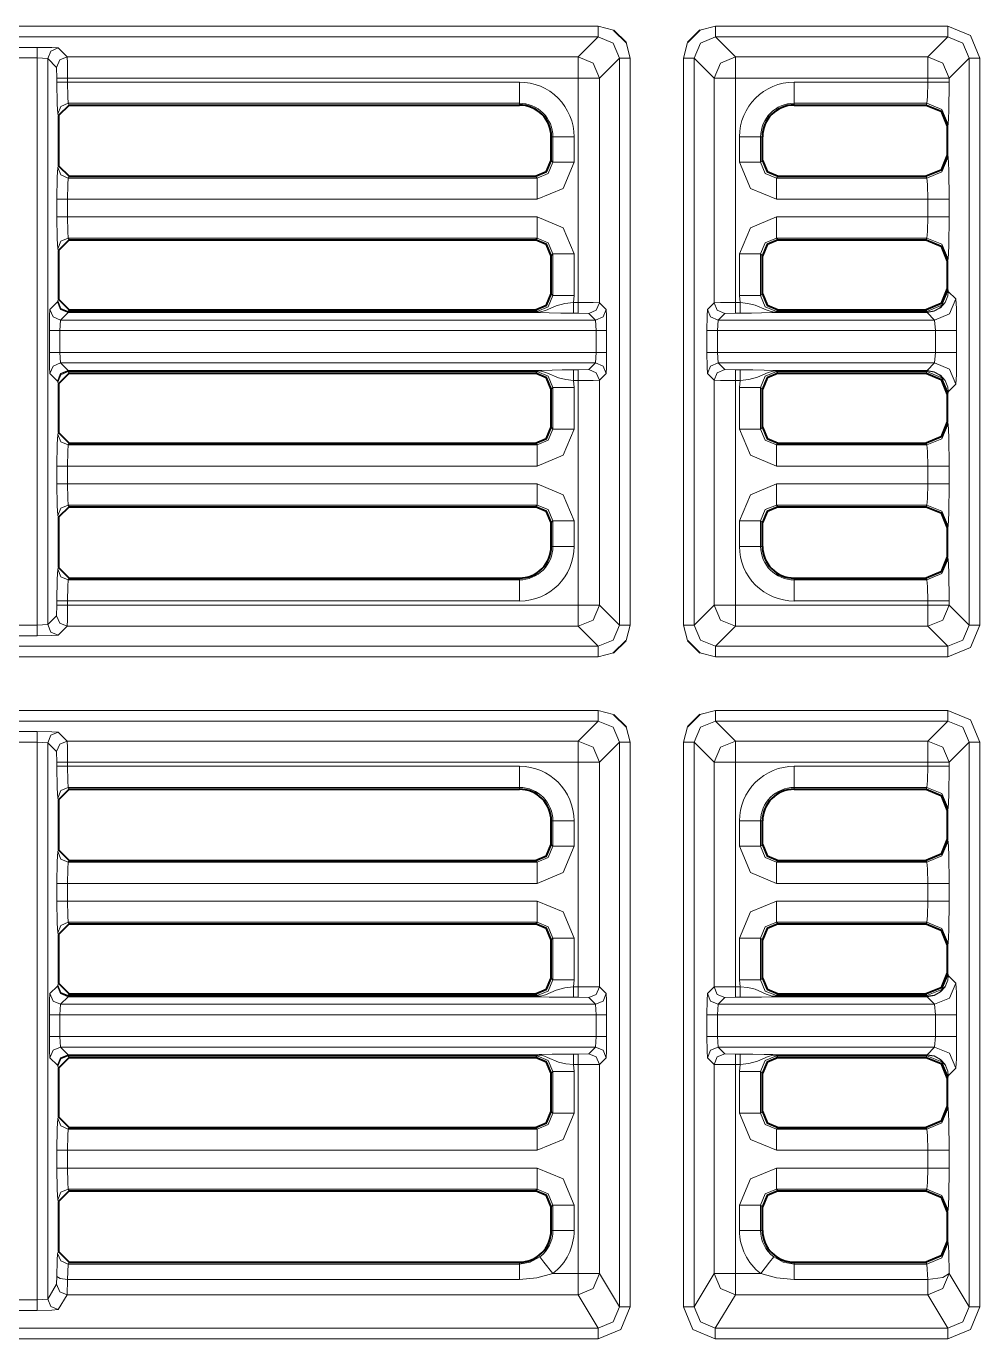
# Model space of a CAD drawing. Header units: millimetres. Extents: x 0 to 2941, y -405 to 1422.
# Drawn here: x 223.8 to 268.8, y 423.7 to 485.7 of the extents above; entities that cross this region are included whole.
import ezdxf

# ---------------------------------------------------------------- set-up
doc = ezdxf.new("R2010")
doc.units = ezdxf.units.MM
doc.layers.add('FINE', color=9, linetype='Continuous')
doc.layers.add('OUTLINE', color=7, linetype='Continuous')

msp = doc.modelspace()

# ---------------------------------------------------------------- linework, layer by layer
at = {"layer": 'FINE', "lineweight": 9}
for p, q in [((250.804, 485.177), (196.079, 485.177)), ((223.304, 484.679), (224.33, 484.679)), ((225.329, 484.654), (225.749, 484.234)), ((249.86, 484.234), (250.804, 485.177)), ((252.115, 484.905), (252.303, 484.178)), ((254.83, 484.178), (255.018, 484.905)), ((267.304, 485.177), (256.329, 485.177)), ((256.329, 485.177), (257.273, 484.234)), ((267.304, 485.177), (266.36, 484.234)), ((224.829, 484.154), (224.33, 484.179)), ((225.249, 483.734), (224.829, 484.154)), ((225.749, 484.234), (249.86, 484.234)), ((252.303, 484.178), (252.303, 457.403)), ((254.83, 457.403), (254.83, 484.178)), ((256.273, 483.234), (255.33, 484.178)), ((255.33, 484.178), (255.33, 457.403)), ((257.273, 484.234), (266.36, 484.234)), ((267.36, 483.234), (268.304, 484.178)), ((268.304, 484.178), (268.304, 457.403)), ((268.804, 457.403), (268.804, 484.178)), ((225.762, 483.234), (225.762, 483.039)), ((249.86, 483.234), (225.762, 483.234)), ((225.762, 483.039), (247.085, 483.039)), ((249.86, 472.634), (249.86, 483.234)), ((256.273, 472.621), (256.273, 483.234)), ((260.049, 483.039), (266.36, 483.039)), ((266.36, 483.234), (266.36, 483.039)), ((267.36, 483.039), (267.36, 483.234)), ((225.34, 481.458), (225.299, 481.54)), ((247.085, 482.04), (225.799, 482.04)), ((225.799, 482.04), (225.84, 481.959)), ((247.085, 481.959), (247.085, 482.04)), ((266.311, 482.04), (260.049, 482.04)), ((260.049, 482.04), (260.049, 481.959)), ((266.311, 482.04), (266.27, 481.959)), ((267.269, 480.958), (267.31, 481.041)), ((248.666, 480.459), (248.585, 480.459)), ((248.666, 479.261), (248.666, 480.459)), ((249.665, 480.459), (249.665, 479.261)), ((257.469, 479.261), (257.469, 480.459)), ((258.467, 480.459), (258.467, 479.261)), ((258.549, 480.459), (258.467, 480.459)), ((225.299, 479.011), (225.34, 479.093)), ((248.585, 479.342), (248.666, 479.261)), ((258.467, 479.261), (258.549, 479.342)), ((267.31, 479.511), (267.269, 479.594)), ((225.84, 478.593), (225.799, 478.512)), ((225.799, 478.512), (247.917, 478.512)), ((247.917, 478.512), (247.836, 478.593)), ((259.298, 478.593), (259.216, 478.512)), ((259.216, 478.512), (266.311, 478.512)), ((266.27, 478.593), (266.311, 478.512)), ((225.262, 476.673), (225.262, 477.513)), ((266.36, 477.513), (259.216, 477.513)), ((266.36, 477.513), (266.36, 476.673)), ((267.36, 476.673), (267.36, 477.513)), ((225.762, 476.673), (247.917, 476.673)), ((259.216, 476.673), (266.36, 476.673)), ((247.917, 475.675), (225.799, 475.675)), ((225.799, 475.675), (225.84, 475.593)), ((247.836, 475.593), (247.917, 475.675)), ((266.311, 475.675), (266.27, 475.593)), ((225.34, 475.093), (225.299, 475.175)), ((248.666, 474.926), (248.585, 474.844)), ((248.666, 472.961), (248.666, 474.926)), ((249.665, 474.926), (249.665, 472.961)), ((257.469, 472.961), (257.469, 474.926)), ((258.549, 474.844), (258.467, 474.926)), ((258.467, 474.926), (258.467, 472.961)), ((267.269, 474.593), (267.31, 474.676)), ((225.299, 472.712), (225.34, 472.793)), ((248.585, 473.042), (248.666, 472.961)), ((249.665, 472.961), (249.634, 472.634)), ((257.499, 472.634), (257.469, 472.961)), ((258.467, 472.961), (258.549, 473.042)), ((267.31, 473.211), (267.269, 473.294)), ((267.32, 473.162), (267.31, 473.211)), ((267.675, 472.806), (267.32, 473.162)), ((225.799, 472.212), (225.791, 472.18)), ((225.791, 472.18), (247.917, 472.18)), ((225.84, 472.293), (225.799, 472.212)), ((249.634, 472.634), (249.86, 472.634)), ((255.958, 472.306), (256.273, 472.621)), ((259.298, 472.293), (259.216, 472.212)), ((259.216, 472.212), (266.311, 472.212)), ((259.216, 472.18), (266.318, 472.18)), ((266.27, 472.293), (266.311, 472.212)), ((266.311, 472.212), (266.322, 472.18)), ((266.322, 472.18), (266.318, 472.18)), ((225.434, 471.806), (225.408, 471.306)), ((249.86, 472.134), (249.634, 472.134)), ((250.36, 472.121), (249.86, 472.134)), ((250.701, 471.306), (250.675, 471.806)), ((256.458, 471.806), (256.432, 471.306)), ((257.273, 472.134), (256.773, 472.121)), ((257.499, 472.134), (257.273, 472.134)), ((266.318, 472.163), (259.216, 472.163)), ((266.318, 472.163), (266.325, 472.163)), ((266.318, 472.163), (266.676, 471.806)), ((266.676, 471.806), (266.714, 471.306)), ((224.909, 470.281), (224.909, 471.306)), ((250.701, 470.281), (250.701, 471.306)), ((251.201, 471.306), (251.201, 470.281)), ((255.933, 470.281), (255.933, 471.306)), ((266.714, 471.306), (266.714, 470.281)), ((267.714, 470.281), (267.714, 471.306)), ((225.408, 470.281), (250.701, 470.281)), ((225.408, 470.281), (225.434, 469.781)), ((225.434, 469.781), (225.791, 469.423)), ((250.675, 469.781), (225.434, 469.781)), ((250.36, 469.465), (250.675, 469.781)), ((250.675, 469.781), (250.701, 470.281)), ((256.432, 470.281), (266.714, 470.281)), ((256.432, 470.281), (256.458, 469.781)), ((266.676, 469.781), (266.318, 469.423)), ((266.714, 470.281), (266.676, 469.781)), ((225.291, 468.924), (224.934, 469.281)), ((225.791, 469.423), (247.917, 469.423)), ((247.917, 469.407), (225.791, 469.407)), ((225.791, 469.407), (225.799, 469.375)), ((247.917, 469.375), (225.799, 469.375)), ((225.799, 469.375), (225.84, 469.293)), ((247.836, 469.293), (247.917, 469.375)), ((249.634, 469.453), (249.86, 469.453)), ((249.86, 469.453), (250.36, 469.465)), ((256.273, 468.966), (255.958, 469.281)), ((256.773, 469.465), (257.273, 469.453)), ((257.273, 469.453), (257.499, 469.453)), ((259.216, 469.423), (266.318, 469.423)), ((266.318, 469.407), (259.216, 469.407)), ((266.311, 469.375), (266.27, 469.293)), ((266.322, 469.407), (266.311, 469.375)), ((266.318, 469.407), (266.322, 469.407)), ((225.299, 468.875), (225.291, 468.924)), ((225.34, 468.793), (225.299, 468.875)), ((248.666, 468.626), (248.585, 468.545)), ((248.666, 466.661), (248.666, 468.626)), ((249.86, 468.953), (249.634, 468.953)), ((249.634, 468.953), (249.665, 468.626)), ((249.665, 468.626), (249.665, 466.661)), ((249.86, 458.347), (249.86, 468.953)), ((256.273, 458.347), (256.273, 468.966)), ((257.499, 468.953), (257.273, 468.953)), ((257.469, 468.626), (257.499, 468.953)), ((257.469, 466.661), (257.469, 468.626)), ((258.549, 468.545), (258.467, 468.626)), ((258.467, 468.626), (258.467, 466.661)), ((267.32, 468.425), (267.675, 468.781)), ((267.269, 468.293), (267.31, 468.376)), ((267.31, 468.376), (267.32, 468.425)), ((248.585, 466.742), (248.666, 466.661)), ((258.467, 466.661), (258.549, 466.742)), ((267.31, 466.911), (267.269, 466.994)), ((225.299, 466.411), (225.34, 466.493)), ((225.84, 465.993), (225.799, 465.912)), ((247.917, 465.912), (247.836, 465.993)), ((259.298, 465.993), (259.216, 465.912)), ((266.27, 465.993), (266.311, 465.912)), ((225.799, 465.912), (247.917, 465.912)), ((259.216, 465.912), (266.311, 465.912)), ((225.262, 464.073), (225.262, 464.913)), ((266.36, 464.913), (259.216, 464.913)), ((266.36, 464.913), (266.36, 464.073)), ((267.36, 464.073), (267.36, 464.913)), ((225.762, 464.073), (247.917, 464.073)), ((259.216, 464.073), (266.36, 464.073)), ((247.917, 463.075), (225.799, 463.075)), ((225.799, 463.075), (225.84, 462.993)), ((247.836, 462.993), (247.917, 463.075)), ((259.216, 463.075), (259.298, 462.993)), ((266.311, 463.075), (259.216, 463.075)), ((266.311, 463.075), (266.27, 462.993)), ((225.34, 462.493), (225.299, 462.576)), ((248.666, 462.326), (248.585, 462.244)), ((248.666, 461.122), (248.666, 462.326)), ((249.665, 462.326), (249.665, 461.122)), ((257.469, 461.122), (257.469, 462.326)), ((248.585, 461.122), (248.666, 461.122)), ((258.467, 461.122), (258.549, 461.122)), ((267.31, 460.54), (267.269, 460.623)), ((225.299, 460.04), (225.34, 460.122)), ((225.84, 459.622), (225.799, 459.541)), ((225.799, 459.541), (247.085, 459.541)), ((247.085, 459.541), (247.085, 459.622)), ((260.049, 459.622), (260.049, 459.541)), ((260.049, 459.541), (266.311, 459.541)), ((266.27, 459.622), (266.311, 459.541)), ((225.262, 458.347), (225.262, 458.543)), ((247.085, 458.543), (225.762, 458.543)), ((225.762, 458.543), (225.762, 458.347)), ((266.36, 458.543), (260.049, 458.543)), ((266.36, 458.543), (266.36, 458.347)), ((267.36, 458.347), (267.36, 458.543)), ((225.762, 458.347), (249.86, 458.347)), ((255.33, 457.403), (256.273, 458.347)), ((268.304, 457.403), (267.36, 458.347)), ((223.304, 457.402), (224.33, 457.402)), ((224.33, 457.402), (224.829, 457.427)), ((225.749, 457.347), (225.329, 456.927)), ((249.86, 457.347), (225.749, 457.347)), ((252.303, 457.403), (252.115, 456.676)), ((255.018, 456.676), (254.83, 457.403)), ((257.273, 457.347), (256.329, 456.403)), ((266.36, 457.347), (257.273, 457.347)), ((266.36, 457.347), (267.304, 456.403)), ((224.33, 456.902), (223.304, 456.902)), ((256.329, 455.904), (255.602, 456.092)), ((256.329, 456.403), (267.304, 456.403)), ((267.304, 455.904), (256.329, 455.904)), ((196.224, 453.377), (250.804, 453.377)), ((250.804, 453.377), (251.531, 453.189)), ((255.602, 453.189), (256.329, 453.377)), ((256.329, 453.377), (267.304, 453.377)), ((223.304, 452.379), (224.33, 452.379)), ((252.115, 452.605), (252.303, 451.878)), ((254.83, 451.878), (255.018, 452.605)), ((267.304, 452.877), (256.329, 452.877)), ((256.329, 452.877), (257.273, 451.933)), ((267.304, 452.877), (266.36, 451.933)), ((224.829, 451.854), (224.33, 451.879)), ((225.249, 451.434), (224.829, 451.854)), ((224.829, 451.854), (224.829, 425.586)), ((251.804, 451.878), (250.86, 450.934)), ((251.804, 425.213), (251.804, 451.878)), ((252.303, 451.878), (252.303, 425.213)), ((254.83, 425.213), (254.83, 451.878)), ((255.33, 451.878), (255.33, 425.213)), ((256.273, 450.934), (255.33, 451.878)), ((257.273, 451.933), (266.36, 451.933)), ((268.304, 451.878), (268.304, 425.213)), ((268.804, 425.213), (268.804, 451.878)), ((225.262, 450.934), (225.249, 451.434)), ((225.262, 450.739), (225.262, 450.934)), ((249.86, 450.934), (225.762, 450.934)), ((225.762, 450.934), (225.762, 450.739)), ((225.762, 450.739), (247.085, 450.739)), ((249.86, 440.334), (249.86, 450.934)), ((250.86, 450.934), (250.86, 440.321)), ((256.273, 440.321), (256.273, 450.934)), ((260.049, 450.739), (266.36, 450.739)), ((266.36, 450.934), (266.36, 450.739)), ((225.34, 449.158), (225.299, 449.241)), ((247.085, 449.659), (247.085, 449.74)), ((266.311, 449.74), (260.049, 449.74)), ((260.049, 449.74), (260.049, 449.659)), ((266.311, 449.74), (266.27, 449.659)), ((267.269, 448.658), (267.31, 448.741)), ((257.469, 446.961), (257.469, 448.158)), ((258.549, 448.158), (258.467, 448.158)), ((258.467, 448.158), (258.467, 446.961)), ((225.299, 446.711), (225.34, 446.793)), ((258.467, 446.961), (258.549, 447.042)), ((267.31, 447.211), (267.269, 447.293)), ((225.84, 446.294), (225.799, 446.212)), ((225.799, 446.212), (247.917, 446.212)), ((247.917, 446.212), (247.836, 446.294)), ((259.298, 446.294), (259.216, 446.212)), ((259.216, 446.212), (266.311, 446.212)), ((266.27, 446.294), (266.311, 446.212)), ((225.262, 444.373), (225.262, 445.213)), ((247.917, 445.213), (225.762, 445.213)), ((225.762, 445.213), (225.762, 444.373)), ((266.36, 445.213), (259.216, 445.213)), ((266.36, 445.213), (266.36, 444.373)), ((267.36, 444.373), (267.36, 445.213)), ((225.762, 444.373), (247.917, 444.373)), ((259.216, 444.373), (266.36, 444.373)), ((225.799, 443.375), (225.84, 443.294)), ((247.917, 443.375), (225.799, 443.375)), ((247.836, 443.294), (247.917, 443.375)), ((266.311, 443.375), (259.216, 443.375)), ((259.216, 443.375), (259.298, 443.294)), ((266.311, 443.375), (266.27, 443.294)), ((225.34, 442.793), (225.299, 442.875)), ((249.665, 442.626), (249.665, 440.661)), ((257.469, 440.661), (257.469, 442.626)), ((258.467, 442.626), (258.467, 440.661)), ((258.549, 442.544), (258.467, 442.626)), ((267.269, 442.294), (267.31, 442.376)), ((249.665, 440.661), (249.634, 440.334)), ((257.499, 440.334), (257.469, 440.661)), ((258.467, 440.661), (258.549, 440.742)), ((267.31, 440.911), (267.269, 440.993)), ((224.934, 440.006), (225.291, 440.363)), ((225.291, 440.363), (225.299, 440.411)), ((225.299, 440.411), (225.34, 440.493)), ((225.84, 439.993), (225.799, 439.912)), ((247.917, 439.912), (247.836, 439.993)), ((249.634, 440.334), (249.86, 440.334)), ((250.86, 440.321), (251.175, 440.006)), ((255.958, 440.006), (256.273, 440.321)), ((259.298, 439.993), (259.216, 439.912)), ((266.27, 439.993), (266.311, 439.912)), ((225.434, 439.506), (225.408, 439.006)), ((225.799, 439.912), (225.791, 439.88)), ((225.791, 439.88), (247.917, 439.88)), ((247.917, 439.863), (225.791, 439.863)), ((225.799, 439.912), (247.917, 439.912)), ((249.86, 439.834), (249.634, 439.834)), ((250.36, 439.822), (249.86, 439.834)), ((250.701, 439.006), (250.675, 439.506)), ((256.458, 439.506), (256.432, 439.006)), ((257.499, 439.834), (257.273, 439.834)), ((259.216, 439.912), (266.311, 439.912)), ((259.216, 439.88), (266.318, 439.88)), ((266.318, 439.863), (259.216, 439.863)), ((266.311, 439.912), (266.322, 439.88)), ((266.322, 439.88), (266.318, 439.88)), ((266.318, 439.863), (266.325, 439.863)), ((266.318, 439.863), (266.676, 439.506)), ((266.676, 439.506), (266.714, 439.006)), ((224.909, 437.981), (224.909, 439.006)), ((250.701, 437.981), (250.701, 439.006)), ((251.201, 439.006), (251.201, 437.981)), ((255.933, 437.981), (255.933, 439.006)), ((266.714, 439.006), (266.714, 437.981)), ((225.408, 437.981), (250.701, 437.981)), ((225.408, 437.981), (225.434, 437.481)), ((250.36, 437.166), (250.675, 437.481)), ((250.675, 437.481), (250.701, 437.981)), ((256.432, 437.981), (256.458, 437.481)), ((266.676, 437.481), (266.318, 437.124)), ((266.714, 437.981), (266.676, 437.481)), ((225.291, 436.624), (224.934, 436.981)), ((225.791, 437.124), (247.917, 437.124)), ((247.917, 437.107), (225.791, 437.107)), ((225.791, 437.107), (225.799, 437.075)), ((247.917, 437.075), (225.799, 437.075)), ((225.799, 437.075), (225.84, 436.993)), ((247.836, 436.993), (247.917, 437.075)), ((249.634, 437.153), (249.86, 437.153)), ((249.86, 437.153), (250.36, 437.166)), ((251.175, 436.981), (250.86, 436.666)), ((256.273, 436.666), (255.958, 436.981)), ((256.773, 437.166), (257.273, 437.153)), ((257.273, 437.153), (257.499, 437.153)), ((259.216, 437.124), (266.318, 437.124)), ((266.318, 437.107), (259.216, 437.107)), ((266.311, 437.075), (266.27, 436.993)), ((266.322, 437.107), (266.311, 437.075)), ((266.318, 437.124), (266.325, 437.124)), ((266.318, 437.107), (266.322, 437.107)), ((225.299, 436.575), (225.291, 436.624)), ((225.34, 436.493), (225.299, 436.575)), ((248.666, 436.326), (248.585, 436.244)), ((248.666, 434.361), (248.666, 436.326)), ((249.86, 436.653), (249.634, 436.653)), ((249.634, 436.653), (249.665, 436.326)), ((249.665, 436.326), (249.665, 434.361)), ((249.86, 426.786), (249.86, 436.653)), ((250.86, 436.666), (250.86, 426.786)), ((256.273, 426.786), (256.273, 436.666)), ((257.499, 436.653), (257.273, 436.653)), ((257.273, 436.653), (257.273, 426.786)), ((257.469, 436.326), (257.499, 436.653)), ((257.469, 434.361), (257.469, 436.326)), ((258.549, 436.244), (258.467, 436.326)), ((258.467, 436.326), (258.467, 434.361)), ((267.32, 436.125), (267.675, 436.481)), ((248.585, 434.442), (248.666, 434.361)), ((258.467, 434.361), (258.549, 434.442)), ((267.31, 434.611), (267.269, 434.693)), ((225.299, 434.111), (225.34, 434.193)), ((225.84, 433.693), (225.799, 433.612)), ((225.799, 433.612), (247.917, 433.612)), ((247.917, 433.612), (247.836, 433.693)), ((259.298, 433.693), (259.216, 433.612)), ((259.216, 433.612), (266.311, 433.612)), ((266.27, 433.693), (266.311, 433.612)), ((225.262, 431.773), (225.262, 432.613)), ((266.36, 432.613), (259.216, 432.613)), ((266.36, 432.613), (266.36, 431.773)), ((267.36, 431.773), (267.36, 432.613)), ((259.216, 431.773), (266.36, 431.773)), ((247.917, 430.775), (225.799, 430.775)), ((225.799, 430.775), (225.84, 430.693)), ((247.836, 430.693), (247.917, 430.775)), ((266.311, 430.775), (259.216, 430.775)), ((259.216, 430.775), (259.298, 430.693)), ((266.311, 430.775), (266.27, 430.693)), ((225.34, 430.193), (225.299, 430.275)), ((248.666, 430.026), (248.585, 429.944)), ((248.666, 428.828), (248.666, 430.026)), ((249.665, 430.026), (249.665, 428.828)), ((257.469, 428.828), (257.469, 430.026)), ((267.269, 429.693), (267.31, 429.776)), ((248.585, 428.828), (248.666, 428.828)), ((258.467, 428.828), (258.549, 428.828)), ((267.312, 428.241), (267.269, 428.328)), ((225.297, 427.742), (225.34, 427.828)), ((225.797, 427.242), (225.761, 426.515)), ((225.84, 427.328), (225.797, 427.242)), ((225.797, 427.242), (247.085, 427.242)), ((247.085, 427.242), (247.085, 427.328)), ((260.049, 427.328), (260.049, 427.242)), ((260.049, 427.242), (266.313, 427.242)), ((266.27, 427.328), (266.313, 427.242)), ((266.313, 427.242), (266.36, 426.515)), ((225.25, 426.287), (225.262, 426.651)), ((225.761, 426.515), (225.749, 425.787)), ((247.085, 426.515), (225.761, 426.515)), ((248.662, 426.786), (249.86, 426.786)), ((250.86, 426.786), (251.804, 425.213)), ((255.33, 425.213), (256.273, 426.786)), ((257.273, 426.786), (258.471, 426.786)), ((266.36, 426.515), (260.049, 426.515)), ((268.304, 425.213), (267.36, 426.786)), ((224.829, 425.586), (225.25, 426.287)), ((225.749, 425.787), (225.329, 425.087)), ((249.86, 425.787), (225.749, 425.787)), ((250.805, 424.213), (249.86, 425.787)), ((257.273, 425.787), (256.328, 424.213)), ((266.36, 425.787), (257.273, 425.787)), ((266.36, 425.787), (267.305, 424.213)), ((224.33, 425.544), (224.829, 425.586)), ((196.078, 424.213), (250.805, 424.213)), ((256.328, 424.213), (267.305, 424.213)), ((250.805, 423.713), (196.078, 423.713)), ((267.305, 423.713), (256.328, 423.713))]:
    msp.add_line(p, q, dxfattribs=at)
for points in [[(196.224, 485.677), (250.804, 485.677), (251.531, 485.489)], [(250.804, 485.677), (250.804, 485.328), (250.804, 485.177)], [(255.602, 485.489), (256.329, 485.677), (267.304, 485.677)], [(256.329, 485.177), (256.329, 485.328), (256.329, 485.677)], [(267.304, 485.677), (267.304, 485.328), (267.304, 485.177)], [(268.804, 484.178), (268.365, 485.238), (267.304, 485.677)], [(224.33, 484.179), (224.33, 484.528), (224.33, 484.679)], [(224.33, 484.679), (225.027, 484.672), (225.329, 484.654)], [(224.829, 484.154), (224.976, 484.507), (225.329, 484.654)], [(251.804, 484.178), (251.511, 484.885), (250.804, 485.177)], [(256.329, 485.177), (255.622, 484.885), (255.33, 484.178)], [(268.304, 484.178), (268.011, 484.885), (267.304, 485.177)], [(224.33, 457.402), (224.33, 484.179), (223.304, 484.179)], [(224.829, 484.154), (224.829, 457.427), (225.249, 457.847), (225.262, 458.347)], [(225.249, 483.734), (225.396, 484.087), (225.749, 484.234)], [(225.749, 484.234), (225.758, 483.932), (225.762, 483.234)], [(249.86, 483.234), (249.86, 483.932), (249.86, 484.234)], [(249.86, 484.234), (250.567, 483.941), (250.86, 483.234)], [(251.175, 469.281), (250.86, 468.966), (250.86, 458.347), (251.804, 457.403), (251.804, 484.178), (250.86, 483.234)], [(252.303, 484.178), (251.954, 484.178), (251.804, 484.178)], [(254.83, 484.178), (255.179, 484.178), (255.33, 484.178)], [(256.273, 483.234), (256.566, 483.941), (257.273, 484.234)], [(257.273, 483.234), (257.273, 483.932), (257.273, 484.234)], [(267.36, 483.234), (267.067, 483.941), (266.36, 484.234)], [(266.36, 484.234), (266.36, 483.932), (266.36, 483.234)], [(268.304, 484.178), (268.455, 484.178), (268.804, 484.178)], [(225.262, 483.039), (225.262, 483.234), (225.249, 483.734)], [(225.262, 483.234), (225.413, 483.234), (225.762, 483.234)], [(225.262, 483.039), (225.413, 483.039), (225.762, 483.039)], [(225.299, 481.54), (225.273, 482.006), (225.262, 483.039)], [(225.762, 483.039), (225.773, 482.35), (225.799, 482.04)], [(247.085, 483.039), (247.085, 482.35), (247.085, 482.04)], [(249.86, 483.234), (250.558, 483.234), (250.86, 483.234)], [(250.86, 483.234), (250.86, 472.621), (251.175, 472.306)], [(256.273, 483.234), (256.575, 483.234), (257.273, 483.234)], [(266.36, 483.234), (257.273, 483.234), (257.273, 472.634), (257.499, 472.634)], [(260.049, 483.039), (260.049, 482.35), (260.049, 482.04)], [(266.36, 483.039), (266.346, 482.35), (266.311, 482.04)], [(267.36, 483.234), (267.058, 483.234), (266.36, 483.234)], [(267.36, 483.039), (267.058, 483.039), (266.36, 483.039)], [(267.31, 481.041), (267.346, 481.662), (267.36, 483.039)], [(225.299, 481.54), (225.446, 481.893), (225.799, 482.04)], [(267.31, 481.041), (267.017, 481.747), (266.311, 482.04)], [(249.665, 480.459), (248.976, 480.459), (248.666, 480.459)], [(257.469, 480.459), (258.157, 480.459), (258.467, 480.459)], [(225.262, 477.513), (225.273, 478.546), (225.299, 479.011)], [(225.799, 478.512), (225.446, 478.659), (225.299, 479.011)], [(247.917, 478.512), (248.448, 478.73), (248.666, 479.261)], [(249.665, 479.261), (249.153, 478.025), (247.917, 477.513)], [(248.666, 479.261), (248.976, 479.261), (249.665, 479.261)], [(258.467, 479.261), (258.157, 479.261), (257.469, 479.261)], [(259.216, 477.513), (257.98, 478.025), (257.469, 479.261)], [(258.467, 479.261), (258.685, 478.73), (259.216, 478.512)], [(266.311, 478.512), (267.017, 478.805), (267.31, 479.511)], [(267.36, 477.513), (267.346, 478.89), (267.31, 479.511)], [(225.799, 478.512), (225.773, 478.202), (225.762, 477.513)], [(247.917, 478.512), (247.917, 478.202), (247.917, 477.513)], [(259.216, 478.512), (259.216, 478.202), (259.216, 477.513)], [(266.311, 478.512), (266.346, 478.202), (266.36, 477.513)], [(225.762, 477.513), (225.413, 477.513), (225.262, 477.513)], [(247.917, 477.513), (225.762, 477.513), (225.762, 476.673)], [(266.36, 477.513), (267.058, 477.513), (267.36, 477.513)], [(225.262, 476.673), (225.413, 476.673), (225.762, 476.673)], [(225.299, 475.175), (225.273, 475.641), (225.262, 476.673)], [(225.762, 476.673), (225.773, 475.985), (225.799, 475.675)], [(247.917, 475.675), (247.917, 475.985), (247.917, 476.673)], [(247.917, 476.673), (249.153, 476.162), (249.665, 474.926)], [(257.469, 474.926), (257.98, 476.162), (259.216, 476.673)], [(259.216, 475.675), (259.216, 475.985), (259.216, 476.673)], [(266.36, 476.673), (266.346, 475.985), (266.311, 475.675)], [(266.36, 476.673), (267.058, 476.673), (267.36, 476.673)], [(267.31, 474.676), (267.346, 475.297), (267.36, 476.673)], [(225.299, 475.175), (225.446, 475.528), (225.799, 475.675)], [(248.666, 474.926), (248.448, 475.457), (247.917, 475.675)], [(259.216, 475.675), (258.685, 475.457), (258.467, 474.926)], [(266.311, 475.675), (259.216, 475.675), (259.298, 475.593)], [(266.311, 475.675), (267.017, 475.382), (267.31, 474.676)], [(249.665, 474.926), (248.976, 474.926), (248.666, 474.926)], [(258.467, 474.926), (258.157, 474.926), (257.469, 474.926)], [(247.917, 472.212), (248.448, 472.43), (248.666, 472.961)], [(249.665, 472.961), (248.976, 472.961), (248.666, 472.961)], [(258.467, 472.961), (258.157, 472.961), (257.469, 472.961)], [(258.467, 472.961), (258.685, 472.43), (259.216, 472.212)], [(266.311, 472.212), (267.017, 472.505), (267.31, 473.211)], [(266.322, 472.18), (266.651, 472.237), (266.943, 472.396), (267.166, 472.641), (267.294, 472.946), (267.319, 473.138), (267.32, 473.162)], [(266.325, 472.163), (266.654, 472.221), (266.945, 472.384), (267.167, 472.634), (267.295, 472.944), (267.319, 473.138), (267.32, 473.162)], [(266.676, 471.806), (267.382, 472.099), (267.675, 472.806)], [(267.714, 471.306), (267.702, 472.353), (267.675, 472.806)], [(224.909, 471.306), (224.916, 472.004), (224.934, 472.306)], [(224.934, 472.306), (225.291, 472.663), (225.299, 472.712)], [(225.434, 471.806), (225.081, 471.953), (224.934, 472.306)], [(225.791, 472.18), (225.439, 472.323), (225.291, 472.663)], [(225.791, 472.163), (225.438, 472.31), (225.291, 472.663)], [(225.799, 472.212), (225.446, 472.359), (225.299, 472.712)], [(225.791, 472.18), (225.791, 472.168), (225.791, 472.163)], [(225.799, 472.212), (247.917, 472.212), (247.836, 472.293)], [(247.917, 472.18), (247.988, 472.182), (248.074, 472.191), (248.314, 472.251), (248.813, 472.473), (249.227, 472.584), (249.634, 472.634)], [(247.917, 472.18), (247.917, 472.201), (247.917, 472.212)], [(247.917, 472.18), (247.917, 472.168), (247.917, 472.163)], [(249.634, 472.634), (249.634, 472.285), (249.634, 472.134)], [(249.86, 472.634), (249.86, 472.285), (249.86, 472.134)], [(249.86, 472.634), (250.558, 472.63), (250.86, 472.621)], [(250.86, 472.621), (250.713, 472.268), (250.36, 472.121)], [(251.175, 472.306), (251.029, 471.953), (250.675, 471.806)], [(251.175, 472.306), (251.193, 472.004), (251.201, 471.306)], [(255.933, 471.306), (255.94, 472.004), (255.958, 472.306)], [(255.958, 472.306), (256.105, 471.953), (256.458, 471.806)], [(256.273, 472.621), (256.575, 472.63), (257.273, 472.634)], [(256.273, 472.621), (256.42, 472.268), (256.773, 472.121)], [(257.273, 472.634), (257.273, 472.285), (257.273, 472.134)], [(257.499, 472.634), (257.499, 472.285), (257.499, 472.134)], [(257.499, 472.634), (257.863, 472.591), (258.206, 472.513), (258.724, 472.288), (258.861, 472.237), (258.968, 472.208), (259.113, 472.185), (259.183, 472.18), (259.216, 472.18)], [(259.216, 472.18), (259.216, 472.201), (259.216, 472.212)], [(259.216, 472.18), (259.216, 472.168), (259.216, 472.163)], [(266.318, 472.18), (266.318, 472.168), (266.318, 472.163)], [(266.322, 472.18), (266.323, 472.168), (266.325, 472.163)], [(247.917, 472.163), (225.791, 472.163), (225.434, 471.806), (250.675, 471.806), (250.36, 472.121)], [(249.634, 472.134), (249.042, 472.137), (248.494, 472.146), (248.086, 472.159), (247.978, 472.163), (247.944, 472.163), (247.917, 472.163)], [(256.773, 472.121), (256.458, 471.806), (266.676, 471.806)], [(259.216, 472.163), (259.204, 472.163), (259.176, 472.163), (259.117, 472.162), (259.068, 472.16), (258.994, 472.158), (258.5, 472.143), (258.029, 472.137), (257.499, 472.134)], [(225.408, 471.306), (225.06, 471.306), (224.909, 471.306)], [(250.701, 471.306), (225.408, 471.306), (225.408, 470.281)], [(251.201, 471.306), (251.05, 471.306), (250.701, 471.306)], [(255.933, 471.306), (256.083, 471.306), (256.432, 471.306)], [(266.714, 471.306), (256.432, 471.306), (256.432, 470.281)], [(266.714, 471.306), (267.412, 471.306), (267.714, 471.306)], [(225.408, 470.281), (225.06, 470.281), (224.909, 470.281)], [(224.934, 469.281), (224.916, 469.583), (224.909, 470.281)], [(225.434, 469.781), (225.081, 469.634), (224.934, 469.281)], [(251.175, 469.281), (251.029, 469.634), (250.675, 469.781)], [(251.201, 470.281), (251.05, 470.281), (250.701, 470.281)], [(251.201, 470.281), (251.193, 469.583), (251.175, 469.281)], [(255.933, 470.281), (256.083, 470.281), (256.432, 470.281)], [(255.958, 469.281), (255.94, 469.583), (255.933, 470.281)], [(256.458, 469.781), (256.105, 469.634), (255.958, 469.281)], [(266.676, 469.781), (256.458, 469.781), (256.773, 469.465)], [(266.676, 469.781), (267.382, 469.488), (267.675, 468.781)], [(266.714, 470.281), (267.412, 470.281), (267.714, 470.281)], [(267.675, 468.781), (267.702, 469.234), (267.714, 470.281)], [(225.791, 469.423), (225.438, 469.277), (225.291, 468.924)], [(225.791, 469.407), (225.439, 469.264), (225.291, 468.924)], [(225.799, 469.375), (225.446, 469.228), (225.299, 468.875)], [(225.791, 469.423), (225.791, 469.419), (225.791, 469.407)], [(247.917, 469.423), (247.93, 469.424), (247.957, 469.424), (248.016, 469.425), (248.065, 469.427), (248.139, 469.429), (248.633, 469.444), (249.104, 469.45), (249.634, 469.453)], [(247.917, 469.407), (247.917, 469.419), (247.917, 469.423)], [(249.634, 468.953), (249.27, 468.996), (248.927, 469.074), (248.409, 469.299), (248.272, 469.35), (248.166, 469.379), (248.02, 469.402), (247.95, 469.406), (247.917, 469.407)], [(247.917, 469.375), (247.917, 469.386), (247.917, 469.407)], [(248.666, 468.626), (248.448, 469.157), (247.917, 469.375)], [(249.634, 468.953), (249.634, 469.302), (249.634, 469.453)], [(249.86, 468.953), (249.86, 469.302), (249.86, 469.453)], [(250.86, 468.966), (250.713, 469.319), (250.36, 469.465)], [(256.773, 469.465), (256.42, 469.319), (256.273, 468.966)], [(257.273, 469.453), (257.273, 469.302), (257.273, 468.953)], [(257.499, 469.453), (257.499, 469.302), (257.499, 468.953)], [(257.499, 469.453), (258.091, 469.45), (258.639, 469.44), (259.047, 469.427), (259.155, 469.424), (259.189, 469.424), (259.216, 469.423)], [(259.216, 469.407), (259.146, 469.405), (259.059, 469.396), (258.82, 469.336), (258.32, 469.114), (257.906, 469.003), (257.499, 468.953)], [(259.216, 469.375), (258.685, 469.157), (258.467, 468.626)], [(259.216, 469.423), (259.216, 469.419), (259.216, 469.407)], [(259.216, 469.375), (259.216, 469.386), (259.216, 469.407)], [(266.311, 469.375), (259.216, 469.375), (259.298, 469.293)], [(266.311, 469.375), (267.017, 469.082), (267.31, 468.376)], [(266.318, 469.423), (266.325, 469.423), (266.654, 469.365), (266.945, 469.203), (267.167, 468.953), (267.295, 468.643), (267.319, 468.449), (267.32, 468.425)], [(266.318, 469.423), (266.318, 469.419), (266.318, 469.407)], [(266.322, 469.407), (266.323, 469.419), (266.325, 469.423)], [(266.322, 469.407), (266.651, 469.35), (266.943, 469.191), (267.166, 468.946), (267.294, 468.64), (267.319, 468.449), (267.32, 468.425)], [(249.665, 468.626), (248.976, 468.626), (248.666, 468.626)], [(250.86, 468.966), (250.558, 468.957), (249.86, 468.953)], [(257.273, 468.953), (256.575, 468.957), (256.273, 468.966)], [(257.273, 468.953), (257.273, 458.347), (266.36, 458.347)], [(258.467, 468.626), (258.157, 468.626), (257.469, 468.626)], [(247.917, 465.912), (248.448, 466.13), (248.666, 466.661)], [(249.665, 466.661), (249.153, 465.425), (247.917, 464.913)], [(249.665, 466.661), (248.976, 466.661), (248.666, 466.661)], [(258.467, 466.661), (258.157, 466.661), (257.469, 466.661)], [(259.216, 464.913), (257.98, 465.425), (257.469, 466.661)], [(258.467, 466.661), (258.685, 466.13), (259.216, 465.912)], [(266.311, 465.912), (267.017, 466.205), (267.31, 466.911)], [(267.36, 464.913), (267.346, 466.29), (267.31, 466.911)], [(225.262, 464.913), (225.273, 465.946), (225.299, 466.411)], [(225.799, 465.912), (225.446, 466.059), (225.299, 466.411)], [(225.799, 465.912), (225.773, 465.602), (225.762, 464.913)], [(247.917, 464.913), (247.917, 465.602), (247.917, 465.912)], [(259.216, 464.913), (259.216, 465.602), (259.216, 465.912)], [(266.311, 465.912), (266.346, 465.602), (266.36, 464.913)], [(225.762, 464.913), (225.413, 464.913), (225.262, 464.913)], [(247.917, 464.913), (225.762, 464.913), (225.762, 464.073)], [(266.36, 464.913), (267.058, 464.913), (267.36, 464.913)], [(225.762, 464.073), (225.413, 464.073), (225.262, 464.073)], [(225.299, 462.576), (225.273, 463.041), (225.262, 464.073)], [(225.762, 464.073), (225.773, 463.385), (225.799, 463.075)], [(247.917, 464.073), (247.917, 463.385), (247.917, 463.075)], [(247.917, 464.073), (249.153, 463.562), (249.665, 462.326)], [(257.469, 462.326), (257.98, 463.562), (259.216, 464.073)], [(259.216, 464.073), (259.216, 463.385), (259.216, 463.075)], [(266.36, 464.073), (266.346, 463.385), (266.311, 463.075)], [(266.36, 464.073), (267.058, 464.073), (267.36, 464.073)], [(267.269, 461.994), (267.31, 462.076), (267.346, 462.697), (267.36, 464.073)], [(225.299, 462.576), (225.446, 462.928), (225.799, 463.075)], [(248.666, 462.326), (248.448, 462.857), (247.917, 463.075)], [(259.216, 463.075), (258.685, 462.857), (258.467, 462.326)], [(266.311, 463.075), (267.017, 462.782), (267.31, 462.076)], [(248.666, 462.326), (248.976, 462.326), (249.665, 462.326)], [(257.469, 462.326), (258.157, 462.326), (258.467, 462.326)], [(258.549, 462.244), (258.467, 462.326), (258.467, 461.122)], [(248.666, 461.122), (248.976, 461.122), (249.665, 461.122)], [(257.469, 461.122), (258.157, 461.122), (258.467, 461.122)], [(266.311, 459.541), (267.017, 459.834), (267.31, 460.54)], [(267.36, 458.543), (267.346, 459.919), (267.31, 460.54)], [(225.262, 458.543), (225.273, 459.575), (225.299, 460.04)], [(225.299, 460.04), (225.446, 459.688), (225.799, 459.541)], [(225.799, 459.541), (225.773, 459.231), (225.762, 458.543)], [(247.085, 459.541), (247.085, 459.231), (247.085, 458.543)], [(260.049, 459.541), (260.049, 459.231), (260.049, 458.543)], [(266.311, 459.541), (266.346, 459.231), (266.36, 458.543)], [(225.262, 458.543), (225.413, 458.543), (225.762, 458.543)], [(266.36, 458.543), (267.058, 458.543), (267.36, 458.543)], [(225.262, 458.347), (225.413, 458.347), (225.762, 458.347)], [(225.762, 458.347), (225.758, 457.649), (225.749, 457.347)], [(249.86, 457.347), (249.86, 457.649), (249.86, 458.347), (250.558, 458.347), (250.86, 458.347)], [(250.86, 458.347), (250.567, 457.64), (249.86, 457.347)], [(256.273, 458.347), (256.575, 458.347), (257.273, 458.347)], [(257.273, 457.347), (256.566, 457.64), (256.273, 458.347)], [(257.273, 457.347), (257.273, 457.649), (257.273, 458.347)], [(266.36, 458.347), (267.058, 458.347), (267.36, 458.347)], [(266.36, 457.347), (267.067, 457.64), (267.36, 458.347)], [(266.36, 458.347), (266.36, 457.649), (266.36, 457.347)], [(197.023, 457.347), (196.079, 456.403), (250.804, 456.403), (249.86, 457.347)], [(224.33, 457.402), (224.33, 457.053), (224.33, 456.902)], [(224.829, 457.427), (224.976, 457.074), (225.329, 456.927)], [(225.249, 457.847), (225.396, 457.494), (225.749, 457.347)], [(250.804, 456.403), (251.511, 456.696), (251.804, 457.403)], [(252.303, 457.403), (251.954, 457.403), (251.804, 457.403)], [(254.83, 457.403), (255.179, 457.403), (255.33, 457.403)], [(255.33, 457.403), (255.622, 456.696), (256.329, 456.403)], [(267.304, 456.403), (268.011, 456.696), (268.304, 457.403)], [(267.304, 455.904), (268.365, 456.343), (268.804, 457.403)], [(268.804, 457.403), (268.455, 457.403), (268.304, 457.403)], [(225.329, 456.927), (225.027, 456.909), (224.33, 456.902)], [(251.531, 456.092), (250.804, 455.904), (196.224, 455.904)], [(250.804, 456.403), (250.804, 456.253), (250.804, 455.904)], [(256.329, 455.904), (256.329, 456.253), (256.329, 456.403)], [(267.304, 456.403), (267.304, 456.253), (267.304, 455.904)], [(250.804, 452.877), (250.804, 453.028), (250.804, 453.377)], [(256.329, 452.877), (256.329, 453.028), (256.329, 453.377)], [(267.304, 453.377), (267.304, 453.028), (267.304, 452.877)], [(268.804, 451.878), (268.365, 452.938), (267.304, 453.377)], [(249.86, 451.933), (250.804, 452.877), (196.079, 452.877), (197.023, 451.933)], [(224.33, 451.879), (224.33, 452.228), (224.33, 452.379)], [(224.33, 452.379), (225.027, 452.372), (225.329, 452.354)], [(224.829, 451.854), (224.976, 452.207), (225.329, 452.354)], [(225.329, 452.354), (225.749, 451.933), (249.86, 451.933)], [(251.804, 451.878), (251.511, 452.585), (250.804, 452.877)], [(256.329, 452.877), (255.622, 452.585), (255.33, 451.878)], [(268.304, 451.878), (268.011, 452.585), (267.304, 452.877)], [(225.249, 451.434), (225.396, 451.787), (225.749, 451.933)], [(225.749, 451.933), (225.758, 451.632), (225.762, 450.934)], [(249.86, 451.933), (249.86, 451.632), (249.86, 450.934)], [(249.86, 451.933), (250.567, 451.641), (250.86, 450.934)], [(252.303, 451.878), (251.954, 451.878), (251.804, 451.878)], [(254.83, 451.878), (255.179, 451.878), (255.33, 451.878)], [(256.273, 450.934), (256.566, 451.641), (257.273, 451.933)], [(257.273, 450.934), (257.273, 451.632), (257.273, 451.933)], [(267.36, 450.934), (267.067, 451.641), (266.36, 451.933)], [(266.36, 451.933), (266.36, 451.632), (266.36, 450.934)], [(267.36, 450.739), (267.36, 450.934), (268.304, 451.878)], [(268.304, 451.878), (268.455, 451.878), (268.804, 451.878)], [(225.262, 450.934), (225.413, 450.934), (225.762, 450.934)], [(225.262, 450.739), (225.413, 450.739), (225.762, 450.739)], [(225.299, 449.241), (225.273, 449.706), (225.262, 450.739)], [(225.762, 450.739), (225.773, 450.05), (225.799, 449.74)], [(247.085, 450.739), (247.085, 450.05), (247.085, 449.74)], [(250.86, 450.934), (250.558, 450.934), (249.86, 450.934)], [(257.273, 450.934), (256.575, 450.934), (256.273, 450.934)], [(266.36, 450.934), (257.273, 450.934), (257.273, 440.334), (257.499, 440.334)], [(260.049, 450.739), (260.049, 450.05), (260.049, 449.74)], [(266.36, 450.739), (266.346, 450.05), (266.311, 449.74)], [(267.36, 450.934), (267.058, 450.934), (266.36, 450.934)], [(267.36, 450.739), (267.058, 450.739), (266.36, 450.739)], [(267.31, 448.741), (267.346, 449.362), (267.36, 450.739)], [(225.299, 449.241), (225.446, 449.593), (225.799, 449.74)], [(247.085, 449.74), (225.799, 449.74), (225.84, 449.659)], [(267.31, 448.741), (267.017, 449.447), (266.311, 449.74)], [(249.665, 448.158), (249.665, 446.961), (249.153, 445.725), (247.917, 445.213)], [(248.585, 447.042), (248.666, 446.961), (248.666, 448.158), (248.585, 448.158)], [(249.665, 448.158), (248.976, 448.158), (248.666, 448.158)], [(257.469, 448.158), (258.157, 448.158), (258.467, 448.158)], [(247.917, 446.212), (248.448, 446.43), (248.666, 446.961)], [(249.665, 446.961), (248.976, 446.961), (248.666, 446.961)], [(258.467, 446.961), (258.157, 446.961), (257.469, 446.961)], [(259.216, 445.213), (257.98, 445.725), (257.469, 446.961)], [(258.467, 446.961), (258.685, 446.43), (259.216, 446.212)], [(266.311, 446.212), (267.017, 446.505), (267.31, 447.211)], [(267.36, 445.213), (267.346, 446.59), (267.31, 447.211)], [(225.262, 445.213), (225.273, 446.246), (225.299, 446.711)], [(225.799, 446.212), (225.446, 446.358), (225.299, 446.711)], [(225.799, 446.212), (225.773, 445.902), (225.762, 445.213)], [(247.917, 446.212), (247.917, 445.902), (247.917, 445.213)], [(259.216, 446.212), (259.216, 445.902), (259.216, 445.213)], [(266.311, 446.212), (266.346, 445.902), (266.36, 445.213)], [(225.762, 445.213), (225.413, 445.213), (225.262, 445.213)], [(266.36, 445.213), (267.058, 445.213), (267.36, 445.213)], [(225.762, 444.373), (225.413, 444.373), (225.262, 444.373)], [(225.299, 442.875), (225.273, 443.341), (225.262, 444.373)], [(225.762, 444.373), (225.773, 443.685), (225.799, 443.375)], [(247.917, 443.375), (247.917, 443.685), (247.917, 444.373)], [(247.917, 444.373), (249.153, 443.862), (249.665, 442.626)], [(257.469, 442.626), (257.98, 443.862), (259.216, 444.373)], [(259.216, 443.375), (259.216, 443.685), (259.216, 444.373)], [(266.36, 444.373), (266.346, 443.685), (266.311, 443.375)], [(266.36, 444.373), (267.058, 444.373), (267.36, 444.373)], [(267.31, 442.376), (267.346, 442.997), (267.36, 444.373)], [(225.799, 443.375), (225.446, 443.228), (225.299, 442.875)], [(248.666, 442.626), (248.448, 443.157), (247.917, 443.375)], [(259.216, 443.375), (258.685, 443.157), (258.467, 442.626)], [(266.311, 443.375), (267.017, 443.082), (267.31, 442.376)], [(248.585, 440.742), (248.666, 440.661), (248.666, 442.626), (248.585, 442.544)], [(249.665, 442.626), (248.976, 442.626), (248.666, 442.626)], [(258.467, 442.626), (258.157, 442.626), (257.469, 442.626)], [(247.917, 439.912), (248.448, 440.13), (248.666, 440.661)], [(249.665, 440.661), (248.976, 440.661), (248.666, 440.661)], [(258.467, 440.661), (258.157, 440.661), (257.469, 440.661)], [(258.467, 440.661), (258.685, 440.13), (259.216, 439.912)], [(266.311, 439.912), (267.017, 440.205), (267.31, 440.911)], [(266.322, 439.88), (266.651, 439.937), (266.943, 440.096), (267.166, 440.341), (267.294, 440.646), (267.319, 440.838), (267.32, 440.862)], [(266.322, 439.88), (266.323, 439.868), (266.325, 439.863), (266.654, 439.921), (266.945, 440.084), (267.167, 440.334), (267.295, 440.644), (267.319, 440.838), (267.32, 440.862)], [(267.675, 440.506), (267.32, 440.862), (267.31, 440.911)], [(224.909, 439.006), (224.916, 439.704), (224.934, 440.006)], [(225.434, 439.506), (225.081, 439.653), (224.934, 440.006)], [(225.791, 439.863), (225.438, 440.01), (225.291, 440.363)], [(225.791, 439.88), (225.439, 440.023), (225.291, 440.363)], [(225.799, 439.912), (225.446, 440.058), (225.299, 440.411)], [(247.917, 439.88), (247.988, 439.882), (248.074, 439.891), (248.314, 439.951), (248.813, 440.173), (249.227, 440.284), (249.634, 440.334)], [(249.634, 440.334), (249.634, 439.985), (249.634, 439.834)], [(249.86, 440.334), (249.86, 439.985), (249.86, 439.834)], [(249.86, 440.334), (250.558, 440.33), (250.86, 440.321)], [(250.86, 440.321), (250.713, 439.968), (250.36, 439.822)], [(251.175, 440.006), (251.029, 439.653), (250.675, 439.506)], [(251.175, 440.006), (251.193, 439.704), (251.201, 439.006)], [(255.933, 439.006), (255.94, 439.704), (255.958, 440.006)], [(255.958, 440.006), (256.105, 439.653), (256.458, 439.506)], [(256.273, 440.321), (256.575, 440.33), (257.273, 440.334)], [(256.273, 440.321), (256.42, 439.968), (256.773, 439.822)], [(257.273, 440.334), (257.273, 439.985), (257.273, 439.834)], [(257.499, 440.334), (257.499, 439.985), (257.499, 439.834)], [(257.499, 440.334), (257.863, 440.291), (258.206, 440.213), (258.724, 439.988), (258.861, 439.937), (258.968, 439.908), (259.113, 439.885), (259.183, 439.88), (259.216, 439.88)], [(266.676, 439.506), (267.382, 439.799), (267.675, 440.506)], [(267.714, 437.981), (267.714, 439.006), (267.702, 440.053), (267.675, 440.506)], [(225.791, 439.863), (225.434, 439.506), (250.675, 439.506), (250.36, 439.822)], [(225.791, 439.88), (225.791, 439.868), (225.791, 439.863)], [(247.917, 439.88), (247.917, 439.901), (247.917, 439.912)], [(247.917, 439.88), (247.917, 439.868), (247.917, 439.863)], [(249.634, 439.834), (249.042, 439.837), (248.494, 439.847), (248.086, 439.859), (247.978, 439.863), (247.944, 439.863), (247.917, 439.863)], [(257.273, 439.834), (256.773, 439.822), (256.458, 439.506), (266.676, 439.506)], [(259.216, 439.863), (259.204, 439.863), (259.176, 439.863), (259.117, 439.862), (259.068, 439.86), (258.994, 439.858), (258.5, 439.843), (258.029, 439.837), (257.499, 439.834)], [(259.216, 439.88), (259.216, 439.901), (259.216, 439.912)], [(259.216, 439.88), (259.216, 439.868), (259.216, 439.863)], [(266.318, 439.88), (266.318, 439.868), (266.318, 439.863)], [(225.408, 439.006), (225.06, 439.006), (224.909, 439.006)], [(250.701, 439.006), (225.408, 439.006), (225.408, 437.981)], [(251.201, 439.006), (251.05, 439.006), (250.701, 439.006)], [(255.933, 439.006), (256.083, 439.006), (256.432, 439.006)], [(266.714, 439.006), (256.432, 439.006), (256.432, 437.981), (266.714, 437.981)], [(266.714, 439.006), (267.412, 439.006), (267.714, 439.006)], [(225.408, 437.981), (225.06, 437.981), (224.909, 437.981)], [(224.934, 436.981), (224.916, 437.283), (224.909, 437.981)], [(225.434, 437.481), (225.081, 437.334), (224.934, 436.981)], [(250.675, 437.481), (225.434, 437.481), (225.791, 437.124)], [(251.175, 436.981), (251.029, 437.334), (250.675, 437.481)], [(251.201, 437.981), (251.05, 437.981), (250.701, 437.981)], [(251.201, 437.981), (251.193, 437.283), (251.175, 436.981)], [(255.933, 437.981), (256.083, 437.981), (256.432, 437.981)], [(255.958, 436.981), (255.94, 437.283), (255.933, 437.981)], [(256.458, 437.481), (256.105, 437.334), (255.958, 436.981)], [(266.676, 437.481), (256.458, 437.481), (256.773, 437.166)], [(266.676, 437.481), (267.382, 437.188), (267.675, 436.481)], [(266.714, 437.981), (267.412, 437.981), (267.714, 437.981)], [(267.675, 436.481), (267.702, 436.934), (267.714, 437.981)], [(225.791, 437.124), (225.438, 436.977), (225.291, 436.624)], [(225.791, 437.107), (225.439, 436.964), (225.291, 436.624)], [(225.799, 437.075), (225.446, 436.928), (225.299, 436.575)], [(225.791, 437.124), (225.791, 437.119), (225.791, 437.107)], [(247.917, 437.124), (247.93, 437.124), (247.957, 437.124), (248.016, 437.125), (248.065, 437.127), (248.139, 437.129), (248.633, 437.143), (249.104, 437.15), (249.634, 437.153)], [(247.917, 437.107), (247.917, 437.119), (247.917, 437.124)], [(249.634, 436.653), (249.27, 436.696), (248.927, 436.774), (248.409, 436.998), (248.272, 437.05), (248.166, 437.079), (248.02, 437.102), (247.95, 437.106), (247.917, 437.107)], [(247.917, 437.075), (247.917, 437.085), (247.917, 437.107)], [(248.666, 436.326), (248.448, 436.857), (247.917, 437.075)], [(249.634, 436.653), (249.634, 437.002), (249.634, 437.153)], [(249.86, 436.653), (249.86, 437.002), (249.86, 437.153)], [(250.86, 436.666), (250.713, 437.019), (250.36, 437.166)], [(256.773, 437.166), (256.42, 437.019), (256.273, 436.666)], [(257.273, 437.153), (257.273, 437.002), (257.273, 436.653)], [(257.499, 437.153), (257.499, 437.002), (257.499, 436.653)], [(257.499, 437.153), (258.091, 437.15), (258.639, 437.14), (259.047, 437.127), (259.155, 437.124), (259.189, 437.124), (259.216, 437.124)], [(259.216, 437.107), (259.146, 437.105), (259.059, 437.096), (258.82, 437.036), (258.32, 436.814), (257.906, 436.703), (257.499, 436.653)], [(259.216, 437.075), (258.685, 436.857), (258.467, 436.326)], [(259.216, 437.124), (259.216, 437.119), (259.216, 437.107)], [(259.216, 437.075), (259.216, 437.085), (259.216, 437.107)], [(266.311, 437.075), (259.216, 437.075), (259.298, 436.993)], [(266.311, 437.075), (267.017, 436.782), (267.31, 436.076)], [(266.318, 437.124), (266.318, 437.119), (266.318, 437.107)], [(266.322, 437.107), (266.323, 437.119), (266.325, 437.124)], [(266.322, 437.107), (266.651, 437.05), (266.943, 436.891), (267.166, 436.646), (267.294, 436.34), (267.319, 436.149), (267.32, 436.125)], [(266.325, 437.124), (266.654, 437.065), (266.945, 436.903), (267.167, 436.653), (267.295, 436.343), (267.319, 436.149), (267.32, 436.125)], [(249.665, 436.326), (248.976, 436.326), (248.666, 436.326)], [(250.86, 436.666), (250.558, 436.657), (249.86, 436.653)], [(257.273, 436.653), (256.575, 436.657), (256.273, 436.666)], [(258.467, 436.326), (258.157, 436.326), (257.469, 436.326)], [(267.269, 435.994), (267.31, 436.076), (267.32, 436.125)], [(266.311, 433.612), (267.017, 433.905), (267.31, 434.611)], [(267.36, 432.613), (267.346, 433.99), (267.31, 434.611)], [(225.262, 432.613), (225.273, 433.646), (225.299, 434.111)], [(225.799, 433.612), (225.446, 433.759), (225.299, 434.111)], [(247.917, 433.612), (248.448, 433.83), (248.666, 434.361)], [(249.665, 434.361), (249.153, 433.125), (247.917, 432.613)], [(249.665, 434.361), (248.976, 434.361), (248.666, 434.361)], [(258.467, 434.361), (258.157, 434.361), (257.469, 434.361)], [(259.216, 432.613), (257.98, 433.125), (257.469, 434.361)], [(258.467, 434.361), (258.685, 433.83), (259.216, 433.612)], [(225.799, 433.612), (225.773, 433.302), (225.762, 432.613)], [(247.917, 432.613), (247.917, 433.302), (247.917, 433.612)], [(259.216, 432.613), (259.216, 433.302), (259.216, 433.612)], [(266.311, 433.612), (266.346, 433.302), (266.36, 432.613)], [(225.762, 432.613), (225.413, 432.613), (225.262, 432.613)], [(247.917, 432.613), (225.762, 432.613), (225.762, 431.773), (247.917, 431.773)], [(266.36, 432.613), (267.058, 432.613), (267.36, 432.613)], [(225.762, 431.773), (225.413, 431.773), (225.262, 431.773)], [(225.299, 430.275), (225.273, 430.741), (225.262, 431.773)], [(225.762, 431.773), (225.773, 431.085), (225.799, 430.775)], [(247.917, 430.775), (247.917, 431.085), (247.917, 431.773)], [(247.917, 431.773), (249.153, 431.262), (249.665, 430.026)], [(257.469, 430.026), (257.98, 431.262), (259.216, 431.773)], [(259.216, 431.773), (259.216, 431.085), (259.216, 430.775)], [(266.36, 431.773), (266.346, 431.085), (266.311, 430.775)], [(266.36, 431.773), (267.058, 431.773), (267.36, 431.773)], [(267.31, 429.776), (267.346, 430.397), (267.36, 431.773)], [(225.799, 430.775), (225.446, 430.628), (225.299, 430.275)], [(248.666, 430.026), (248.448, 430.557), (247.917, 430.775)], [(259.216, 430.775), (258.685, 430.557), (258.467, 430.026)], [(266.311, 430.775), (267.017, 430.482), (267.31, 429.776)], [(248.666, 430.026), (248.976, 430.026), (249.665, 430.026)], [(257.469, 430.026), (258.157, 430.026), (258.467, 430.026)], [(258.549, 429.944), (258.467, 430.026), (258.467, 428.828)], [(248.666, 428.828), (248.976, 428.828), (249.665, 428.828)], [(257.469, 428.828), (258.157, 428.828), (258.467, 428.828)], [(266.313, 427.242), (267.019, 427.535), (267.312, 428.241)], [(267.36, 426.786), (267.342, 427.806), (267.312, 428.241)], [(225.262, 426.651), (225.275, 427.415), (225.297, 427.742)], [(225.297, 427.742), (225.444, 427.389), (225.797, 427.242)], [(247.085, 427.242), (247.588, 427.326), (248.052, 427.576)], [(248.052, 427.576), (248.241, 427.331), (248.662, 426.786)], [(258.471, 426.786), (258.892, 427.331), (259.081, 427.576)], [(259.081, 427.576), (259.536, 427.329), (260.049, 427.242)], [(247.085, 427.242), (247.085, 427.025), (247.085, 426.515)], [(260.049, 426.515), (260.049, 427.025), (260.049, 427.242)], [(225.262, 426.651), (225.412, 426.556), (225.761, 426.515)], [(248.662, 426.786), (247.905, 426.583), (247.085, 426.515)], [(249.86, 425.787), (249.86, 426.095), (249.86, 426.786)], [(250.86, 426.786), (250.558, 426.786), (249.86, 426.786)], [(250.86, 426.786), (250.567, 426.08), (249.86, 425.787)], [(257.273, 426.786), (256.575, 426.786), (256.273, 426.786)], [(257.273, 425.787), (256.567, 426.08), (256.273, 426.786)], [(257.273, 426.786), (257.273, 426.095), (257.273, 425.787)], [(260.049, 426.515), (259.213, 426.586), (258.471, 426.786)], [(266.36, 425.787), (267.067, 426.08), (267.36, 426.786)], [(266.36, 426.515), (267.059, 426.597), (267.36, 426.786)], [(266.36, 426.515), (266.36, 426.002), (266.36, 425.787)], [(225.25, 426.287), (225.396, 425.934), (225.749, 425.787)], [(225.329, 425.087), (225.027, 425.057), (224.33, 425.044), (223.304, 425.044)], [(224.33, 425.544), (224.33, 425.198), (224.33, 425.044)], [(224.829, 425.586), (224.976, 425.233), (225.329, 425.087)], [(250.805, 424.213), (251.511, 424.505), (251.804, 425.213)], [(252.303, 425.213), (251.865, 424.152), (250.805, 423.713)], [(252.303, 425.213), (251.954, 425.213), (251.804, 425.213)], [(254.83, 425.213), (255.179, 425.213), (255.33, 425.213)], [(256.328, 423.713), (255.269, 424.152), (254.83, 425.213)], [(255.33, 425.213), (255.622, 424.505), (256.328, 424.213)], [(267.305, 424.213), (268.011, 424.505), (268.304, 425.213)], [(267.305, 423.713), (268.365, 424.152), (268.804, 425.213)], [(268.804, 425.213), (268.455, 425.213), (268.304, 425.213)], [(250.805, 423.713), (250.805, 424.059), (250.805, 424.213)], [(256.328, 423.713), (256.328, 424.059), (256.328, 424.213)], [(267.305, 424.213), (267.305, 424.059), (267.305, 423.713)]]:
    msp.add_lwpolyline(points, dxfattribs=at)
for points in [[(249.665, 480.459, 0.414238), (247.085, 483.038)], [(260.049, 483.038, 0.414189), (257.469, 480.459)], [(248.666, 480.459, 0.414237), (247.085, 482.04)], [(260.049, 482.04, 0.41419), (258.467, 480.459)], [(247.085, 459.541, 0.414222), (248.666, 461.122)], [(247.085, 458.542, 0.414209), (249.665, 461.122)], [(257.469, 461.122, 0.414218), (260.049, 458.542)], [(258.467, 461.122, 0.414206), (260.049, 459.541)], [(249.665, 448.158, 0.414199), (247.085, 450.739)], [(260.049, 450.739, 0.414228), (257.469, 448.158)], [(248.666, 448.158, 0.414206), (247.085, 449.74)], [(260.049, 449.74, 0.414222), (258.467, 448.158)], [(248.052, 427.576, 0.232227), (248.666, 428.828)], [(248.662, 426.786, 0.232249), (249.665, 428.828)], [(257.469, 428.828, 0.232244), (258.471, 426.786)], [(258.467, 428.828, 0.232249), (259.081, 427.576)]]:
    msp.add_lwpolyline(points, format="xyb", dxfattribs=at)
msp.add_lwpolyline([(224.33, 425.544), (224.33, 451.879), (223.304, 451.879), (223.304, 425.544)], close=True, dxfattribs=at)
at = {"layer": 'OUTLINE', "lineweight": 40}
for p, q in [((251.531, 485.489), (252.115, 484.905)), ((255.602, 485.489), (255.018, 484.905)), ((225.84, 481.959), (225.34, 481.458)), ((225.84, 481.959), (247.085, 481.959)), ((260.049, 481.959), (266.27, 481.959)), ((225.34, 481.458), (225.34, 479.093)), ((267.269, 480.958), (267.269, 479.594)), ((248.585, 479.342), (248.585, 480.459)), ((258.549, 479.342), (258.549, 480.459)), ((225.34, 479.093), (225.84, 478.593)), ((225.84, 478.593), (247.836, 478.593)), ((259.298, 478.593), (266.27, 478.593)), ((225.84, 475.593), (225.34, 475.093)), ((225.84, 475.593), (247.836, 475.593)), ((259.298, 475.593), (266.27, 475.593)), ((225.34, 475.093), (225.34, 472.793)), ((258.549, 473.042), (258.549, 474.844)), ((267.269, 474.593), (267.269, 473.294)), ((225.34, 472.793), (225.84, 472.293)), ((225.84, 472.293), (247.836, 472.293)), ((259.298, 472.293), (266.27, 472.293)), ((225.84, 469.293), (225.34, 468.793)), ((225.84, 469.293), (247.836, 469.293)), ((259.298, 469.293), (266.27, 469.293)), ((225.34, 468.793), (225.34, 466.493)), ((248.585, 466.742), (248.585, 468.545)), ((258.549, 466.742), (258.549, 468.545)), ((267.269, 468.293), (267.269, 466.994)), ((225.34, 466.493), (225.84, 465.993)), ((259.298, 465.993), (266.27, 465.993)), ((225.84, 462.993), (225.34, 462.493)), ((225.84, 462.993), (247.836, 462.993)), ((259.298, 462.993), (266.27, 462.993)), ((225.34, 462.493), (225.34, 460.122)), ((248.585, 461.122), (248.585, 462.244)), ((258.549, 461.122), (258.549, 462.244)), ((267.269, 461.994), (267.269, 460.623)), ((225.34, 460.122), (225.84, 459.622)), ((225.84, 459.622), (247.085, 459.622)), ((260.049, 459.622), (266.27, 459.622)), ((251.531, 456.092), (252.115, 456.676)), ((255.018, 456.676), (255.602, 456.092)), ((251.531, 453.189), (252.115, 452.605)), ((255.602, 453.189), (255.018, 452.605)), ((225.84, 449.659), (225.34, 449.158)), ((225.84, 449.659), (247.085, 449.659)), ((260.049, 449.659), (266.27, 449.659)), ((225.34, 449.158), (225.34, 446.793)), ((267.269, 448.658), (267.269, 447.293)), ((248.585, 447.042), (248.585, 448.158)), ((258.549, 447.042), (258.549, 448.158)), ((225.34, 446.793), (225.84, 446.294)), ((225.84, 446.294), (247.836, 446.294)), ((259.298, 446.294), (266.27, 446.294)), ((225.84, 443.294), (225.34, 442.793)), ((225.84, 443.294), (247.836, 443.294)), ((259.298, 443.294), (266.27, 443.294)), ((225.34, 442.793), (225.34, 440.493)), ((248.585, 440.742), (248.585, 442.544)), ((258.549, 440.742), (258.549, 442.544)), ((225.34, 440.493), (225.84, 439.993)), ((225.84, 439.993), (247.836, 439.993)), ((259.298, 439.993), (266.27, 439.993)), ((225.84, 436.993), (225.34, 436.493)), ((225.84, 436.993), (247.836, 436.993)), ((259.298, 436.993), (266.27, 436.993)), ((225.34, 436.493), (225.34, 434.193)), ((248.585, 434.442), (248.585, 436.244)), ((258.549, 434.442), (258.549, 436.244)), ((267.269, 435.994), (267.269, 434.693)), ((259.298, 433.693), (266.27, 433.693)), ((225.84, 430.693), (225.34, 430.193)), ((225.84, 430.693), (247.836, 430.693)), ((259.298, 430.693), (266.27, 430.693)), ((225.34, 430.193), (225.34, 427.828)), ((258.549, 428.828), (258.549, 429.944)), ((267.269, 429.693), (267.269, 428.328)), ((260.049, 427.328), (266.27, 427.328))]:
    msp.add_line(p, q, dxfattribs=at)
for points in [[(248.585, 480.459, 0.414214), (247.085, 481.959)], [(260.049, 481.959, 0.414214), (258.549, 480.459)], [(247.085, 459.622, 0.414214), (248.585, 461.122)], [(258.549, 461.122, 0.414214), (260.049, 459.622)], [(248.585, 448.158, 0.414214), (247.085, 449.658)], [(260.049, 449.658, 0.414214), (258.549, 448.158)], [(225.34, 427.828), (225.84, 427.328), (247.085, 427.328, 0.414214), (248.585, 428.828), (248.585, 429.944), (248.365, 430.474), (247.836, 430.693)], [(258.549, 428.828, 0.414214), (260.049, 427.328)]]:
    msp.add_lwpolyline(points, format="xyb", dxfattribs=at)
for points in [[(266.27, 481.959), (266.977, 481.666), (267.269, 480.958)], [(247.836, 478.593), (248.365, 478.813), (248.585, 479.342)], [(258.549, 479.342), (258.768, 478.813), (259.298, 478.593)], [(267.269, 479.594), (266.977, 478.886), (266.27, 478.593)], [(248.585, 473.042), (248.585, 474.844), (248.365, 475.374), (247.836, 475.593)], [(259.298, 475.593), (258.768, 475.374), (258.549, 474.844)], [(266.27, 475.593), (266.977, 475.301), (267.269, 474.593)], [(247.836, 472.293), (248.365, 472.513), (248.585, 473.042)], [(258.549, 473.042), (258.768, 472.513), (259.298, 472.293)], [(267.269, 473.294), (266.977, 472.586), (266.27, 472.293)], [(248.585, 468.545), (248.365, 469.074), (247.836, 469.293)], [(259.298, 469.293), (258.768, 469.074), (258.549, 468.545)], [(266.27, 469.293), (266.977, 469), (267.269, 468.293)], [(225.84, 465.993), (247.836, 465.993), (248.365, 466.213), (248.585, 466.742)], [(258.549, 466.742), (258.768, 466.213), (259.298, 465.993)], [(267.269, 466.994), (266.977, 466.286), (266.27, 465.993)], [(248.585, 462.244), (248.365, 462.774), (247.836, 462.993)], [(259.298, 462.993), (258.768, 462.774), (258.549, 462.244)], [(266.27, 462.993), (266.977, 462.701), (267.269, 461.994)], [(267.269, 460.623), (266.977, 459.915), (266.27, 459.622)], [(266.27, 449.659), (266.977, 449.366), (267.269, 448.658)], [(247.836, 446.294), (248.365, 446.513), (248.585, 447.042)], [(258.549, 447.042), (258.768, 446.513), (259.298, 446.294)], [(267.269, 447.293), (266.977, 446.586), (266.27, 446.294)], [(248.585, 442.544), (248.365, 443.074), (247.836, 443.294)], [(259.298, 443.294), (258.768, 443.074), (258.549, 442.544)], [(266.27, 443.294), (266.977, 443.001), (267.269, 442.294)], [(267.269, 442.294), (267.269, 440.993), (266.977, 440.286), (266.27, 439.993)], [(247.836, 439.993), (248.365, 440.213), (248.585, 440.742)], [(258.549, 440.742), (258.768, 440.213), (259.298, 439.993)], [(248.585, 436.244), (248.365, 436.774), (247.836, 436.993)], [(259.298, 436.993), (258.768, 436.774), (258.549, 436.244)], [(266.27, 436.993), (266.977, 436.701), (267.269, 435.994)], [(247.836, 433.693), (248.365, 433.913), (248.585, 434.442)], [(258.549, 434.442), (258.768, 433.913), (259.298, 433.693)], [(267.269, 434.693), (266.977, 433.986), (266.27, 433.693)], [(225.34, 434.193), (225.84, 433.693), (247.836, 433.693)], [(259.298, 430.693), (258.768, 430.474), (258.549, 429.944)], [(266.27, 430.693), (266.977, 430.401), (267.269, 429.693)], [(267.269, 428.328), (266.977, 427.621), (266.27, 427.328)]]:
    msp.add_lwpolyline(points, dxfattribs=at)

doc.saveas('drawing.dxf')
